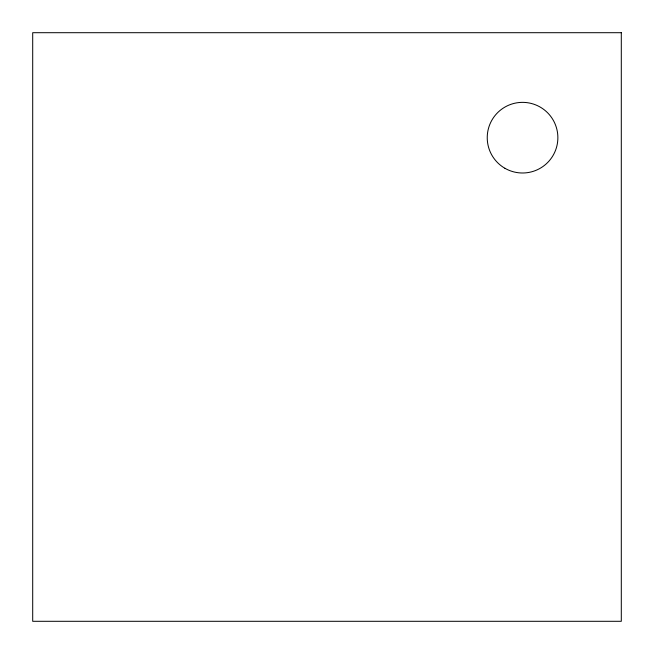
<?xml version="1.0" encoding="UTF-8"?>
<svg xmlns="http://www.w3.org/2000/svg" width="654" height="654" viewBox="0 0 654 654"><rect width="100%" height="100%" fill="white"/><g stroke="black" fill="none" stroke-linecap="round" stroke-linejoin="round"><path stroke-width="0.98" d="M621.3 32.7L32.7 32.7L32.7 621.3L621.3 621.3L621.3 32.7M504.896 168.266A35.316 35.316 0 0 0 557.87 137.683A35.316 35.316 0 0 0 504.896 107.093A35.316 35.316 0 0 0 504.896 168.266"/></g></svg>
